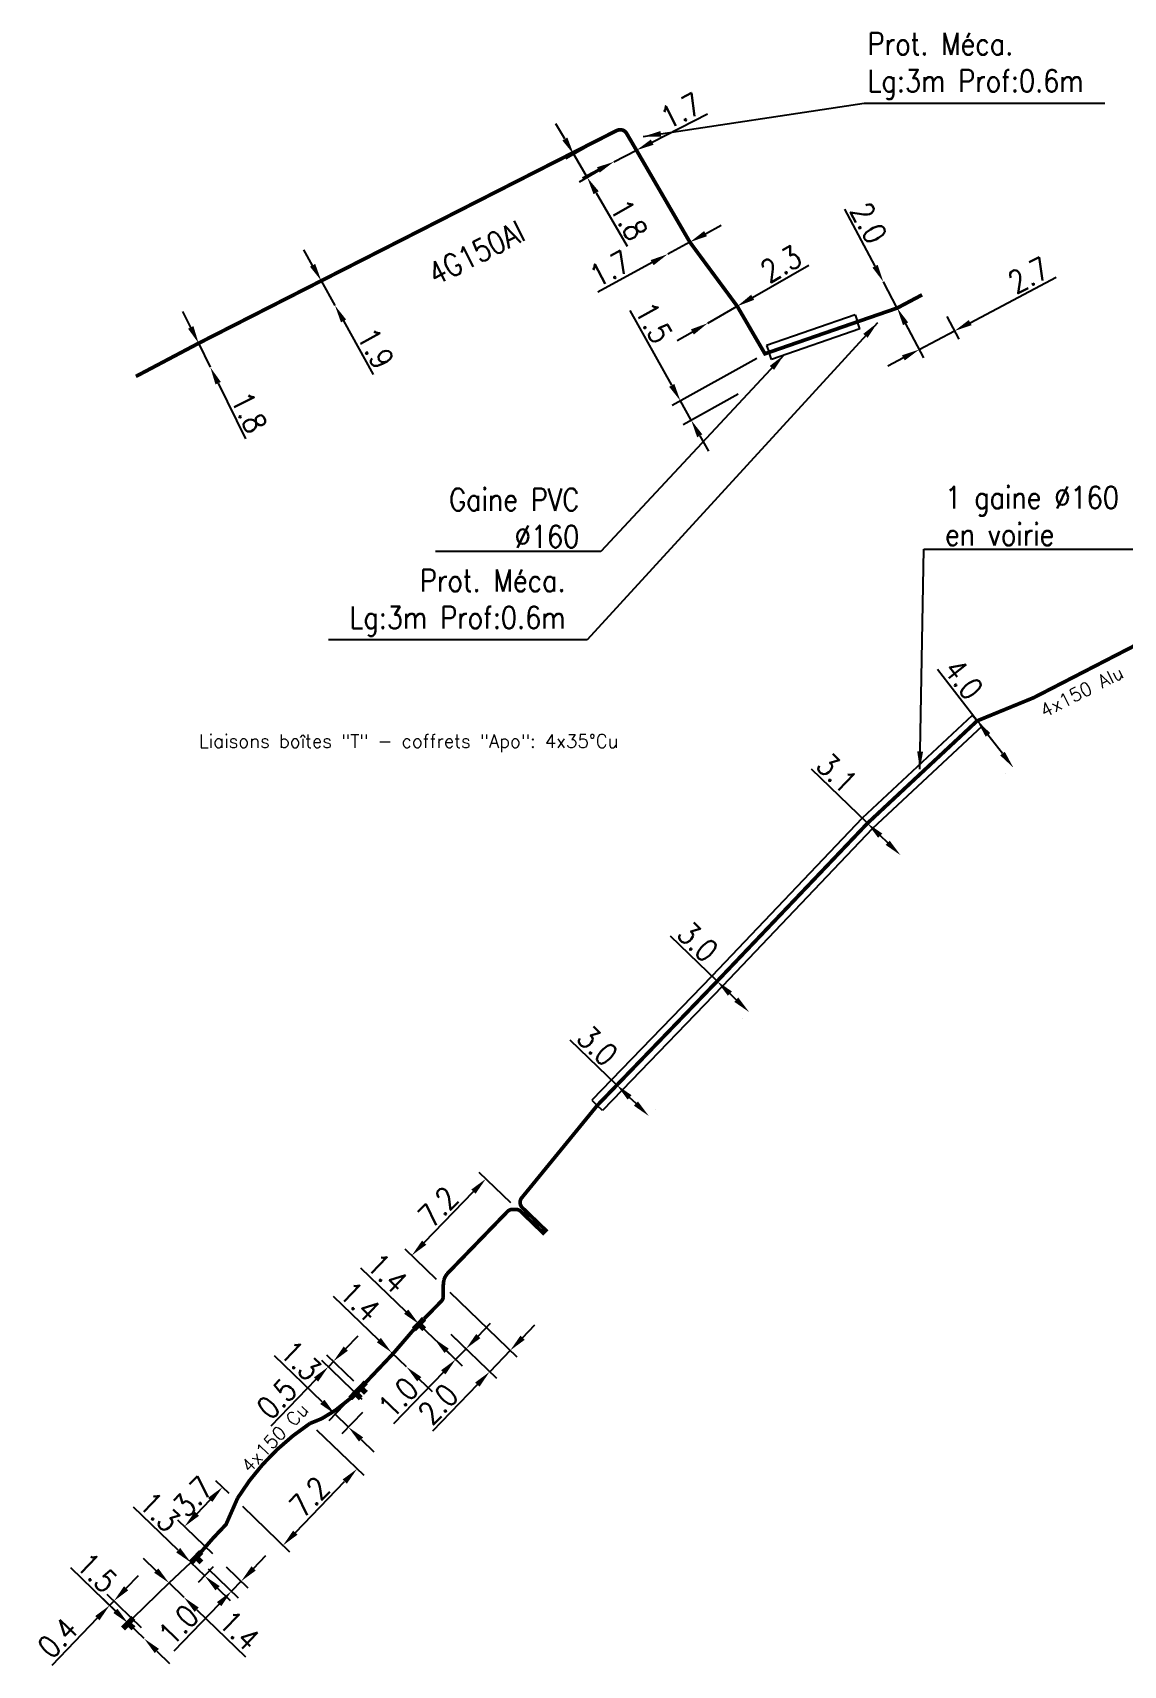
# Model space of a CAD drawing. Header units: millimetres. Extents: x 80993 to 81985, y 144000 to 145002.
# Drawn here: x 80993 to 81066.7, y 144495.1 to 144605.4 of the extents above; entities that cross this region are included whole.
import ezdxf
from ezdxf.enums import TextEntityAlignment as Align

# ---------------------------------------------------------------- set-up
doc = ezdxf.new("R2010")
doc.units = ezdxf.units.MM
doc.header["$PDMODE"] = 34
doc.linetypes.add('B_ST_AL', pattern=[2000, 1000, 1000])
doc.layers.get('0').update_dxf_attribs({"linetype": 'CONTINUOUS'})
doc.layers.get('Defpoints').update_dxf_attribs({"linetype": 'CONTINUOUS'})
for name, color, linetype in [('B_100', 3, 'CONTINUOUS'), ('B_300', 7, 'CONTINUOUS'), ('B_400', 7, 'CONTINUOUS'), ('B_420', 7, 'CONTINUOUS')]:
    doc.layers.add(name, color=color, linetype=linetype)
doc.styles.add('M_ROMANS', font='ROMANS.shx', dxfattribs={"width": 0.75})
doc.styles.get("Standard").update_dxf_attribs({"font": 'romans.shx', "width": 0.85})
doc.dimstyles.get("Standard").update_dxf_attribs({"dimtxt": 1.5, "dimasz": 1.2, "dimexe": 0.625, "dimexo": 0.625, "dimgap": 0.25, "dimtad": 1, "dimdec": 1, "dimzin": 0, "dimdsep": 46, "dimtxsty": 'Standard', "dimcen": -0.5, "dimadec": 0, "dimazin": 0, "dimtfac": 1, "dimtdec": 1, "dimtmove": 0, "dimatfit": 3, "dimfxl": 0, "dimtolj": 1, "dimtzin": 0, "dimarcsym": 0})

# ---------------------------------------------------------------- blocks, each defined once
blk = doc.blocks.new('*D128')
at = {"layer": 'B_100', "color": 0, "linetype": 'Continuous', "lineweight": -2, "transparency": 16777216}
for p, q in [((81001.38, 144501.45), (81000.51, 144502.28)), ((81002.24, 144500.62), (81003.25, 144499.65)), ((81004.11, 144498.81), (81007.4, 144495.63))]:
    blk.add_line(p, q, dxfattribs=at)
at = {"layer": 'B_100', "color": 0, "linetype": 'Continuous', "transparency": 16777216}
for points in [[(81001.52, 144501.6), (81001.24, 144501.31), (81002.24, 144500.62)], [(81004.25, 144498.96), (81003.97, 144498.67), (81003.25, 144499.65)]]:
    blk.add_solid(points, dxfattribs=at)
at = {"layer": 'Defpoints', "color": 0, "linetype": 'Continuous', "transparency": 16777216}
for p in [(81002.24, 144500.62), (81002.24, 144500.62), (81003.25, 144499.65)]:
    blk.add_point(p, dxfattribs=at)
at = {"layer": 'B_100', "color": 0, "linetype": 'Continuous', "transparency": 16777216, "insert": (81007, 144497.41), "char_height": 1.5, "attachment_point": 5, "rotation": 315.9985}
blk.add_mtext('\\A1;1.4', dxfattribs=at)
blk = doc.blocks.new('*D129')
at = {"layer": 'B_300', "color": 0, "linetype": 'Continuous', "lineweight": -2, "transparency": 16777216}
for p, q in [((80999.34, 144500.26), (81000.17, 144501.12)), ((80998.89, 144498.46), (80997.78, 144499.54)), ((81000.38, 144497.58), (80998.06, 144499.83)), ((80998.51, 144499.39), (80998.23, 144499.11)), ((80997.39, 144498.24), (80994.32, 144495.05))]:
    blk.add_line(p, q, dxfattribs=at)
at = {"layer": 'B_300', "color": 0, "linetype": 'Continuous', "transparency": 16777216}
for points in [[(80999.2, 144500.4), (80999.48, 144500.12), (80998.51, 144499.39)], [(80997.25, 144498.38), (80997.54, 144498.1), (80998.23, 144499.11)]]:
    blk.add_solid(points, dxfattribs=at)
at = {"layer": 'Defpoints', "color": 0, "linetype": 'Continuous', "transparency": 16777216}
for p in [(80998.23, 144499.11), (80999.34, 144498.03), (81000.83, 144497.15)]:
    blk.add_point(p, dxfattribs=at)
at = {"layer": 'B_300', "color": 0, "linetype": 'Continuous', "transparency": 16777216, "insert": (80994.72, 144496.91), "char_height": 1.5, "attachment_point": 5, "rotation": 45.998}
blk.add_mtext('\\A1;0.4', dxfattribs=at)
blk = doc.blocks.new('*D130')
at = {"layer": 'B_300', "color": 0, "linetype": 'Continuous', "lineweight": -2, "transparency": 16777216}
for p, q in [((81007.95, 144501.6), (81008.78, 144502.47)), ((81004.88, 144501.58), (81006.91, 144499.62)), ((81006.11, 144501.71), (81007.57, 144500.3)), ((81007.12, 144500.74), (81006.46, 144500.06)), ((81005.62, 144499.19), (81002.56, 144496.02))]:
    blk.add_line(p, q, dxfattribs=at)
at = {"layer": 'B_300', "color": 0, "linetype": 'Continuous', "transparency": 16777216}
for points in [[(81007.81, 144501.74), (81008.1, 144501.46), (81007.12, 144500.74)], [(81005.48, 144499.33), (81005.77, 144499.05), (81006.46, 144500.06)]]:
    blk.add_solid(points, dxfattribs=at)
at = {"layer": 'Defpoints', "color": 0, "linetype": 'Continuous', "transparency": 16777216}
for p in [(81004.43, 144502.02), (81005.66, 144502.14), (81006.46, 144500.06)]:
    blk.add_point(p, dxfattribs=at)
at = {"layer": 'B_300', "color": 0, "linetype": 'Continuous', "transparency": 16777216, "insert": (81002.88, 144497.79), "char_height": 1.5, "attachment_point": 5, "rotation": 45.9985}
blk.add_mtext('\\A1;1.0', dxfattribs=at)
blk = doc.blocks.new('*D131')
at = {"layer": 'B_300', "color": 0, "linetype": 'Continuous', "lineweight": -2, "transparency": 16777216}
for p, q in [((80998.61, 144498.73), (80995.6, 144501.64)), ((81000.56, 144496.86), (80999.48, 144497.9)), ((81001.42, 144496.02), (81002.28, 144495.19))]:
    blk.add_line(p, q, dxfattribs=at)
at = {"layer": 'B_300', "color": 0, "linetype": 'Continuous', "transparency": 16777216}
for points in [[(80998.75, 144498.88), (80998.48, 144498.59), (80999.48, 144497.9)], [(81001.56, 144496.17), (81001.28, 144495.88), (81000.56, 144496.86)]]:
    blk.add_solid(points, dxfattribs=at)
at = {"layer": 'Defpoints', "color": 0, "linetype": 'Continuous', "transparency": 16777216}
for p in [(80999.48, 144497.9), (80999.48, 144497.9), (81000.56, 144496.86)]:
    blk.add_point(p, dxfattribs=at)
at = {"layer": 'B_300', "color": 0, "linetype": 'Continuous', "transparency": 16777216, "insert": (80997.37, 144501.32), "char_height": 1.5, "attachment_point": 5, "rotation": 315.998}
blk.add_mtext('\\A1;1.5', dxfattribs=at)
blk = doc.blocks.new('B_300_02')
at = {"color": 0, "linetype": 'Continuous'}
for points in [[(-2, 0.75), (-2, -0.75), (2, 0.75), (2, -0.75)], [(-0.75, 2), (0.75, 2), (-0.75, 0.75), (0.75, 0.75)]]:
    blk.add_solid(points, dxfattribs=at)
at = {"color": 0, "linetype": 'Continuous', "style": 'M_ROMANS', "width": 0.75, "flags": 3}
for tag, p in [('DEF_LEG', (0, -5)), ('DEF_COUP', (0, -7.5)), ('DEF_TYPE', (0, -10))]:
    blk.add_attdef(tag, text='', height=1.2, dxfattribs=at).set_placement(p, align=Align.MIDDLE)
blk = doc.blocks.new('*D132')
at = {"layer": 'B_100', "color": 0, "linetype": 'Continuous', "lineweight": -2, "transparency": 16777216}
for p, q in [((81025.33, 144526.3), (81023.2, 144528.36)), ((81019.48, 144523.61), (81022.82, 144527.06)), ((81020.32, 144521.13), (81018.2, 144523.18))]:
    blk.add_line(p, q, dxfattribs=at)
at = {"layer": 'B_100', "color": 0, "linetype": 'Continuous', "transparency": 16777216}
for points in [[(81022.67, 144527.2), (81022.96, 144526.92), (81023.65, 144527.92)], [(81019.34, 144523.75), (81019.63, 144523.47), (81018.65, 144522.75)]]:
    blk.add_solid(points, dxfattribs=at)
at = {"layer": 'Defpoints', "color": 0, "linetype": 'Continuous', "transparency": 16777216}
for p in [(81023.65, 144527.92), (81025.78, 144525.87), (81020.77, 144520.7)]:
    blk.add_point(p, dxfattribs=at)
at = {"layer": 'B_100', "color": 0, "linetype": 'Continuous', "transparency": 16777216, "insert": (81020.43, 144526.03), "char_height": 1.5, "attachment_point": 5, "rotation": 45.9992}
blk.add_mtext('\\A1;7.2', dxfattribs=at)
blk = doc.blocks.new('*D133')
at = {"layer": 'B_300', "color": 0, "linetype": 'Continuous', "lineweight": -2, "transparency": 16777216}
for p, q in [((81014.19, 144516.45), (81015.02, 144517.31)), ((81015.29, 144513.02), (81012.56, 144515.66)), ((81014.74, 144514.25), (81012.9, 144516.02)), ((81013.35, 144515.59), (81013.01, 144515.23)), ((81012.17, 144514.36), (81009.13, 144511.22))]:
    blk.add_line(p, q, dxfattribs=at)
at = {"layer": 'B_300', "color": 0, "linetype": 'Continuous', "transparency": 16777216}
for points in [[(81014.04, 144516.59), (81014.33, 144516.31), (81013.35, 144515.59)], [(81012.03, 144514.5), (81012.32, 144514.23), (81013.01, 144515.23)]]:
    blk.add_solid(points, dxfattribs=at)
at = {"layer": 'Defpoints', "color": 0, "linetype": 'Continuous', "transparency": 16777216}
for p in [(81013.35, 144515.59), (81015.19, 144513.81), (81015.74, 144512.58)]:
    blk.add_point(p, dxfattribs=at)
at = {"layer": 'B_300', "color": 0, "linetype": 'Continuous', "transparency": 16777216, "insert": (81009.52, 144513.06), "char_height": 1.5, "attachment_point": 5, "rotation": 45.9992}
blk.add_mtext('\\A1;0.5', dxfattribs=at)
blk = doc.blocks.new('*D134')
at = {"layer": 'B_100', "color": 0, "linetype": 'Continuous', "lineweight": -2, "transparency": 16777216}
for p, q in [((81016.42, 144517.03), (81013.36, 144519.98)), ((81018.29, 144515.22), (81017.28, 144516.19)), ((81019.15, 144514.39), (81020.02, 144513.55))]:
    blk.add_line(p, q, dxfattribs=at)
at = {"layer": 'B_100', "color": 0, "linetype": 'Continuous', "transparency": 16777216}
for points in [[(81016.56, 144517.17), (81016.28, 144516.88), (81017.28, 144516.19)], [(81019.29, 144514.53), (81019.01, 144514.24), (81018.29, 144515.22)]]:
    blk.add_solid(points, dxfattribs=at)
at = {"layer": 'Defpoints', "color": 0, "linetype": 'Continuous', "transparency": 16777216}
for p in [(81017.28, 144516.19), (81017.28, 144516.19), (81018.29, 144515.22)]:
    blk.add_point(p, dxfattribs=at)
at = {"layer": 'B_100', "color": 0, "linetype": 'Continuous', "transparency": 16777216, "insert": (81015.15, 144519.64), "char_height": 1.5, "attachment_point": 5, "rotation": 315.9992}
blk.add_mtext('\\A1;1.4', dxfattribs=at)
blk = doc.blocks.new('*D135')
at = {"layer": 'B_300', "color": 0, "linetype": 'Continuous', "lineweight": -2, "transparency": 16777216}
for p, q in [((81023.14, 144517.3), (81023.97, 144518.16)), ((81019.94, 144517.33), (81022.06, 144515.28)), ((81021.28, 144517.42), (81022.76, 144516)), ((81022.31, 144516.44), (81021.61, 144515.72)), ((81020.78, 144514.85), (81017.41, 144511.37))]:
    blk.add_line(p, q, dxfattribs=at)
at = {"layer": 'B_300', "color": 0, "linetype": 'Continuous', "transparency": 16777216}
for points in [[(81023, 144517.44), (81023.28, 144517.16), (81022.31, 144516.44)], [(81020.63, 144514.99), (81020.92, 144514.71), (81021.61, 144515.72)]]:
    blk.add_solid(points, dxfattribs=at)
at = {"layer": 'Defpoints', "color": 0, "linetype": 'Continuous', "transparency": 16777216}
for p in [(81019.49, 144517.76), (81020.83, 144517.86), (81021.61, 144515.72)]:
    blk.add_point(p, dxfattribs=at)
at = {"layer": 'B_300', "color": 0, "linetype": 'Continuous', "transparency": 16777216, "insert": (81017.73, 144513.14), "char_height": 1.5, "attachment_point": 5, "rotation": 45.9992}
blk.add_mtext('\\A1;1.0', dxfattribs=at)
blk = doc.blocks.new('*D136')
at = {"layer": 'B_300', "color": 0, "linetype": 'Continuous', "lineweight": -2, "transparency": 16777216}
for p, q in [((81018.27, 144518.94), (81015.21, 144521.89)), ((81020.14, 144517.14), (81019.13, 144518.11)), ((81021, 144516.3), (81021.87, 144515.47))]:
    blk.add_line(p, q, dxfattribs=at)
at = {"layer": 'B_300', "color": 0, "linetype": 'Continuous', "transparency": 16777216}
for points in [[(81018.41, 144519.09), (81018.13, 144518.8), (81019.13, 144518.11)], [(81021.14, 144516.45), (81020.86, 144516.16), (81020.14, 144517.14)]]:
    blk.add_solid(points, dxfattribs=at)
at = {"layer": 'Defpoints', "color": 0, "linetype": 'Continuous', "transparency": 16777216}
for p in [(81019.13, 144518.11), (81019.13, 144518.11), (81020.14, 144517.14)]:
    blk.add_point(p, dxfattribs=at)
at = {"layer": 'B_300', "color": 0, "linetype": 'Continuous', "transparency": 16777216, "insert": (81017, 144521.55), "char_height": 1.5, "attachment_point": 5, "rotation": 315.9992}
blk.add_mtext('\\A1;1.4', dxfattribs=at)
blk = doc.blocks.new('*D137')
at = {"layer": 'B_300', "color": 0, "linetype": 'Continuous', "lineweight": -2, "transparency": 16777216}
for p, q in [((81012.6, 144512.85), (81009.37, 144515.97)), ((81014.06, 144512.64), (81013.03, 144511.57)), ((81014.36, 144511.15), (81013.46, 144512.02)), ((81015.31, 144512.13), (81013.93, 144510.7)), ((81015.22, 144510.32), (81016.09, 144509.48))]:
    blk.add_line(p, q, dxfattribs=at)
at = {"layer": 'B_300', "color": 0, "linetype": 'Continuous', "transparency": 16777216}
for points in [[(81012.74, 144513), (81012.46, 144512.71), (81013.46, 144512.02)], [(81015.36, 144510.46), (81015.08, 144510.17), (81014.36, 144511.15)]]:
    blk.add_solid(points, dxfattribs=at)
at = {"layer": 'Defpoints', "color": 0, "linetype": 'Continuous', "transparency": 16777216}
for p in [(81014.5, 144513.09), (81015.74, 144512.58), (81013.46, 144512.02)]:
    blk.add_point(p, dxfattribs=at)
at = {"layer": 'B_300', "color": 0, "linetype": 'Continuous', "transparency": 16777216, "insert": (81011.14, 144515.65), "char_height": 1.5, "attachment_point": 5, "rotation": 315.9992}
blk.add_mtext('\\A1;1.3', dxfattribs=at)
blk = doc.blocks.new('*D138')
at = {"layer": 'B_100', "color": 0, "linetype": 'Continuous', "lineweight": -2, "transparency": 16777216}
for p, q in [((81012.21, 144510.97), (81015.4, 144507.9)), ((81010.78, 144504.02), (81014.11, 144507.47)), ((81007.2, 144505.8), (81010.39, 144502.72))]:
    blk.add_line(p, q, dxfattribs=at)
at = {"layer": 'B_100', "color": 0, "linetype": 'Continuous', "transparency": 16777216}
for points in [[(81013.97, 144507.61), (81014.26, 144507.33), (81014.95, 144508.33)], [(81010.63, 144504.16), (81010.92, 144503.88), (81009.94, 144503.15)]]:
    blk.add_solid(points, dxfattribs=at)
at = {"layer": 'Defpoints', "color": 0, "linetype": 'Continuous', "transparency": 16777216}
for p in [(81011.77, 144511.4), (81014.95, 144508.33), (81006.75, 144506.23)]:
    blk.add_point(p, dxfattribs=at)
at = {"layer": 'B_100', "color": 0, "linetype": 'Continuous', "transparency": 16777216, "insert": (81011.73, 144506.44), "char_height": 1.5, "attachment_point": 5, "rotation": 45.999}
blk.add_mtext('\\A1;7.2', dxfattribs=at)
blk = doc.blocks.new('*D139')
at = {"layer": 'B_100', "color": 0, "linetype": 'Continuous', "lineweight": -2, "transparency": 16777216}
for p, q in [((81006.31, 144506.67), (81005.41, 144507.53)), ((81004.13, 144505.3), (81005.03, 144506.23)), ((81005.21, 144502.58), (81002.84, 144504.87))]:
    blk.add_line(p, q, dxfattribs=at)
at = {"layer": 'B_100', "color": 0, "linetype": 'Continuous', "transparency": 16777216}
for points in [[(81004.88, 144506.37), (81005.17, 144506.09), (81005.86, 144507.1)], [(81003.98, 144505.44), (81004.27, 144505.16), (81003.29, 144504.43)]]:
    blk.add_solid(points, dxfattribs=at)
at = {"layer": 'Defpoints', "color": 0, "linetype": 'Continuous', "transparency": 16777216}
for p in [(81005.86, 144507.1), (81006.75, 144506.23), (81005.66, 144502.14)]:
    blk.add_point(p, dxfattribs=at)
at = {"layer": 'B_100', "color": 0, "linetype": 'Continuous', "transparency": 16777216, "insert": (81003.86, 144506.46), "char_height": 1.5, "attachment_point": 5, "rotation": 45.999}
blk.add_mtext('\\A1;3.7', dxfattribs=at)
blk = doc.blocks.new('*D140')
at = {"layer": 'B_100', "color": 0, "linetype": 'Continuous', "lineweight": -2, "transparency": 16777216}
for p, q in [((81021.22, 144520.26), (81025.75, 144515.89)), ((81026.13, 144517.19), (81026.97, 144518.05)), ((81021.28, 144517.42), (81024.36, 144514.45)), ((81025.3, 144516.33), (81023.91, 144514.89)), ((81023.08, 144514.02), (81020.04, 144510.88))]:
    blk.add_line(p, q, dxfattribs=at)
at = {"layer": 'B_100', "color": 0, "linetype": 'Continuous', "transparency": 16777216}
for points in [[(81025.99, 144517.33), (81026.28, 144517.05), (81025.3, 144516.33)], [(81022.93, 144514.16), (81023.22, 144513.88), (81023.91, 144514.89)]]:
    blk.add_solid(points, dxfattribs=at)
at = {"layer": 'Defpoints', "color": 0, "linetype": 'Continuous', "transparency": 16777216}
for p in [(81020.77, 144520.7), (81020.83, 144517.86), (81025.3, 144516.33)]:
    blk.add_point(p, dxfattribs=at)
at = {"layer": 'B_100', "color": 0, "linetype": 'Continuous', "transparency": 16777216, "insert": (81020.42, 144512.71), "char_height": 1.5, "attachment_point": 5, "rotation": 45.9992}
blk.add_mtext('\\A1;2.0', dxfattribs=at)
blk = doc.blocks.new('*D325')
at = {"layer": 'B_300', "color": 0, "linetype": 'Continuous', "lineweight": -2, "transparency": 16777216}
for p, q in [((81002.86, 144502.84), (80999.84, 144505.75)), ((81004.15, 144502.45), (81004.15, 144502.45)), ((81004.65, 144501.1), (81003.72, 144502)), ((81005.23, 144501.7), (81004.22, 144500.65)), ((81005.52, 144500.27), (81006.38, 144499.43))]:
    blk.add_line(p, q, dxfattribs=at)
at = {"layer": 'B_300', "color": 0, "linetype": 'Continuous', "transparency": 16777216}
for points in [[(81003, 144502.98), (81002.72, 144502.69), (81003.72, 144502)], [(81005.66, 144500.41), (81005.38, 144500.12), (81004.65, 144501.1)]]:
    blk.add_solid(points, dxfattribs=at)
at = {"layer": 'Defpoints', "color": 0, "linetype": 'Continuous', "transparency": 16777216}
for p in [(81003.72, 144502), (81003.72, 144502), (81005.66, 144502.14)]:
    blk.add_point(p, dxfattribs=at)
at = {"layer": 'B_300', "color": 0, "linetype": 'Continuous', "transparency": 16777216, "insert": (81001.61, 144505.43), "char_height": 1.5, "attachment_point": 5, "rotation": 315.9985}
blk.add_mtext('\\A1;1.3', dxfattribs=at)
blk = doc.blocks.new('*D518')
at = {"layer": 'B_100', "color": 0, "linetype": 'Continuous', "lineweight": -2, "transparency": 16777216}
for p, q in [((81049.95, 144589.57), (81047.91, 144593.43)), ((81051.45, 144586.75), (81050.52, 144588.51)), ((81052.02, 144585.69), (81052.58, 144584.63))]:
    blk.add_line(p, q, dxfattribs=at)
at = {"layer": 'B_100', "color": 0, "linetype": 'Continuous', "transparency": 16777216}
for points in [[(81050.13, 144589.67), (81049.78, 144589.48), (81050.52, 144588.51)], [(81052.19, 144585.78), (81051.84, 144585.59), (81051.45, 144586.75)]]:
    blk.add_solid(points, dxfattribs=at)
at = {"layer": 'Defpoints', "color": 0, "linetype": 'Continuous', "transparency": 16777216}
for p in [(81050.52, 144588.51), (81050.52, 144588.51), (81051.45, 144586.75)]:
    blk.add_point(p, dxfattribs=at)
at = {"layer": 'B_100', "color": 0, "linetype": 'Continuous', "transparency": 16777216, "insert": (81049.53, 144592.5), "char_height": 1.5, "attachment_point": 5, "rotation": 297.9432}
blk.add_mtext('\\A1;2.0', dxfattribs=at)
blk = doc.blocks.new('*D519')
at = {"layer": 'B_100', "color": 0, "linetype": 'Continuous', "lineweight": -2, "transparency": 16777216}
for p, q in [((81056.38, 144585.76), (81062.2, 144588.83)), ((81051.75, 144586.19), (81053.22, 144583.39)), ((81054.81, 144586.18), (81055.61, 144584.65)), ((81052.93, 144583.94), (81055.32, 144585.2)), ((81051.87, 144583.38), (81050.81, 144582.83))]:
    blk.add_line(p, q, dxfattribs=at)
at = {"layer": 'B_100', "color": 0, "linetype": 'Continuous', "transparency": 16777216}
for points in [[(81056.29, 144585.94), (81056.48, 144585.59), (81055.32, 144585.2)], [(81051.77, 144583.56), (81051.96, 144583.21), (81052.93, 144583.94)]]:
    blk.add_solid(points, dxfattribs=at)
at = {"layer": 'Defpoints', "color": 0, "linetype": 'Continuous', "transparency": 16777216}
for p in [(81051.45, 144586.75), (81054.52, 144586.73), (81052.93, 144583.94)]:
    blk.add_point(p, dxfattribs=at)
at = {"layer": 'B_100', "color": 0, "linetype": 'Continuous', "transparency": 16777216, "insert": (81060.33, 144588.97), "char_height": 1.5, "attachment_point": 5, "rotation": 27.7689}
blk.add_mtext('\\A1;2.7', dxfattribs=at)
blk = doc.blocks.new('*D520')
at = {"layer": 'B_100', "color": 0, "linetype": 'Continuous', "lineweight": -2, "transparency": 16777216}
for p, q in [((81036.21, 144581.53), (81033.4, 144586.58)), ((81041.96, 144583.35), (81036.25, 144580.17)), ((81040.7, 144580.94), (81036.98, 144578.86)), ((81037.53, 144579.17), (81036.8, 144580.48)), ((81038.11, 144578.12), (81038.69, 144577.07))]:
    blk.add_line(p, q, dxfattribs=at)
at = {"layer": 'B_100', "color": 0, "linetype": 'Continuous', "transparency": 16777216}
for points in [[(81036.39, 144581.62), (81036.04, 144581.43), (81036.8, 144580.48)], [(81038.28, 144578.22), (81037.93, 144578.02), (81037.53, 144579.17)]]:
    blk.add_solid(points, dxfattribs=at)
at = {"layer": 'Defpoints', "color": 0, "linetype": 'Continuous', "transparency": 16777216}
for p in [(81042.51, 144583.66), (81041.25, 144581.24), (81037.53, 144579.17)]:
    blk.add_point(p, dxfattribs=at)
at = {"layer": 'B_100', "color": 0, "linetype": 'Continuous', "transparency": 16777216, "insert": (81035, 144585.76), "char_height": 1.5, "attachment_point": 5, "rotation": 299.1085}
blk.add_mtext('\\A1;1.5', dxfattribs=at)
blk = doc.blocks.new('*D521')
at = {"layer": 'B_100', "color": 0, "linetype": 'Continuous', "lineweight": -2, "transparency": 16777216}
for p, q in [((81041.68, 144587.47), (81045.48, 144589.65)), ((81038.65, 144585.73), (81040.64, 144586.87)), ((81037.61, 144585.13), (81036.57, 144584.54))]:
    blk.add_line(p, q, dxfattribs=at)
at = {"layer": 'B_100', "color": 0, "linetype": 'Continuous', "transparency": 16777216}
for points in [[(81041.58, 144587.65), (81041.78, 144587.3), (81040.64, 144586.87)], [(81037.51, 144585.31), (81037.71, 144584.96), (81038.65, 144585.73)]]:
    blk.add_solid(points, dxfattribs=at)
at = {"layer": 'Defpoints', "color": 0, "linetype": 'Continuous', "transparency": 16777216}
for p in [(81040.64, 144586.87), (81038.65, 144585.73), (81038.65, 144585.73)]:
    blk.add_point(p, dxfattribs=at)
at = {"layer": 'B_100', "color": 0, "linetype": 'Continuous', "transparency": 16777216, "insert": (81043.6, 144589.73), "char_height": 1.5, "attachment_point": 5, "rotation": 29.8341}
blk.add_mtext('\\A1;2.3', dxfattribs=at)
blk = doc.blocks.new('*D522')
at = {"layer": 'B_100', "color": 0, "linetype": 'Continuous', "lineweight": -2, "transparency": 16777216}
for p, q in [((81038.49, 144591.77), (81039.55, 144592.35)), ((81037.44, 144591.2), (81035.94, 144590.39)), ((81034.89, 144589.82), (81031.21, 144587.82))]:
    blk.add_line(p, q, dxfattribs=at)
at = {"layer": 'B_100', "color": 0, "linetype": 'Continuous', "transparency": 16777216}
for points in [[(81038.4, 144591.95), (81038.59, 144591.6), (81037.44, 144591.2)], [(81034.79, 144589.99), (81034.99, 144589.64), (81035.94, 144590.39)]]:
    blk.add_solid(points, dxfattribs=at)
at = {"layer": 'Defpoints', "color": 0, "linetype": 'Continuous', "transparency": 16777216}
for p in [(81037.44, 144591.2), (81035.94, 144590.39), (81035.94, 144590.39)]:
    blk.add_point(p, dxfattribs=at)
at = {"layer": 'B_100', "color": 0, "linetype": 'Continuous', "transparency": 16777216, "insert": (81032.04, 144589.41), "char_height": 1.5, "attachment_point": 5, "rotation": 28.4883}
blk.add_mtext('\\A1;1.7', dxfattribs=at)
blk = doc.blocks.new('*D523')
at = {"layer": 'B_100', "color": 0, "linetype": 'Continuous', "lineweight": -2, "transparency": 16777216}
for p, q in [((81034.89, 144597.95), (81038.62, 144599.87)), ((81032.31, 144596.63), (81033.83, 144597.41)), ((81031.25, 144596.08), (81030.18, 144595.53))]:
    blk.add_line(p, q, dxfattribs=at)
at = {"layer": 'B_100', "color": 0, "linetype": 'Continuous', "transparency": 16777216}
for points in [[(81034.8, 144598.13), (81034.99, 144597.78), (81033.83, 144597.41)], [(81031.16, 144596.26), (81031.34, 144595.9), (81032.31, 144596.63)]]:
    blk.add_solid(points, dxfattribs=at)
at = {"layer": 'Defpoints', "color": 0, "linetype": 'Continuous', "transparency": 16777216}
for p in [(81033.83, 144597.41), (81032.31, 144596.63), (81032.31, 144596.63)]:
    blk.add_point(p, dxfattribs=at)
at = {"layer": 'B_100', "color": 0, "linetype": 'Continuous', "transparency": 16777216, "insert": (81036.83, 144600.07), "char_height": 1.5, "attachment_point": 5, "rotation": 27.1732}
blk.add_mtext('\\A1;1.7', dxfattribs=at)
blk = doc.blocks.new('*D524')
at = {"layer": 'B_100', "color": 0, "linetype": 'Continuous', "lineweight": -2, "transparency": 16777216}
for p, q in [((81028.99, 144598.17), (81028.39, 144599.2)), ((81030.87, 144597.87), (81029.05, 144596.82)), ((81029.59, 144597.13), (81030.5, 144595.57)), ((81031.77, 144596.32), (81029.96, 144595.26)), ((81031.1, 144594.54), (81033.21, 144590.92))]:
    blk.add_line(p, q, dxfattribs=at)
at = {"layer": 'B_100', "color": 0, "linetype": 'Continuous', "transparency": 16777216}
for points in [[(81029.16, 144598.27), (81028.82, 144598.07), (81029.59, 144597.13)], [(81031.28, 144594.64), (81030.93, 144594.44), (81030.5, 144595.57)]]:
    blk.add_solid(points, dxfattribs=at)
at = {"layer": 'Defpoints', "color": 0, "linetype": 'Continuous', "transparency": 16777216}
for p in [(81031.41, 144598.19), (81032.31, 144596.63), (81030.5, 144595.57)]:
    blk.add_point(p, dxfattribs=at)
at = {"layer": 'B_100', "color": 0, "linetype": 'Continuous', "transparency": 16777216, "insert": (81033.32, 144592.71), "char_height": 1.5, "attachment_point": 5, "rotation": 300.1961}
blk.add_mtext('\\A1;1.8', dxfattribs=at)
blk = doc.blocks.new('*D525')
at = {"layer": 'B_100', "color": 0, "linetype": 'Continuous', "lineweight": -2, "transparency": 16777216}
for p, q in [((81011.94, 144589.63), (81011.36, 144590.68)), ((81012.53, 144588.59), (81013.45, 144586.93)), ((81014.03, 144585.88), (81016.04, 144582.27))]:
    blk.add_line(p, q, dxfattribs=at)
at = {"layer": 'B_100', "color": 0, "linetype": 'Continuous', "transparency": 16777216}
for points in [[(81012.12, 144589.73), (81011.77, 144589.54), (81012.53, 144588.59)], [(81014.21, 144585.97), (81013.86, 144585.78), (81013.45, 144586.93)]]:
    blk.add_solid(points, dxfattribs=at)
at = {"layer": 'Defpoints', "color": 0, "linetype": 'Continuous', "transparency": 16777216}
for p in [(81012.53, 144588.59), (81013.45, 144586.93), (81013.45, 144586.93)]:
    blk.add_point(p, dxfattribs=at)
at = {"layer": 'B_100', "color": 0, "linetype": 'Continuous', "transparency": 16777216, "insert": (81016.2, 144584.03), "char_height": 1.5, "attachment_point": 5, "rotation": 299.068}
blk.add_mtext('\\A1;1.9', dxfattribs=at)
blk = doc.blocks.new('*D526')
at = {"layer": 'B_100', "color": 0, "linetype": 'Continuous', "lineweight": -2, "transparency": 16777216}
for p, q in [((81003.71, 144585.44), (81003.18, 144586.52)), ((81004.24, 144584.37), (81005.03, 144582.75)), ((81005.56, 144581.67), (81007.41, 144577.91))]:
    blk.add_line(p, q, dxfattribs=at)
at = {"layer": 'B_100', "color": 0, "linetype": 'Continuous', "transparency": 16777216}
for points in [[(81003.89, 144585.53), (81003.53, 144585.35), (81004.24, 144584.37)], [(81005.74, 144581.76), (81005.38, 144581.59), (81005.03, 144582.75)]]:
    blk.add_solid(points, dxfattribs=at)
at = {"layer": 'Defpoints', "color": 0, "linetype": 'Continuous', "transparency": 16777216}
for p in [(81004.24, 144584.37), (81005.03, 144582.75), (81005.03, 144582.75)]:
    blk.add_point(p, dxfattribs=at)
at = {"layer": 'B_100', "color": 0, "linetype": 'Continuous', "transparency": 16777216, "insert": (81007.65, 144579.7), "char_height": 1.5, "attachment_point": 5, "rotation": 296.1795}
blk.add_mtext('\\A1;1.8', dxfattribs=at)
blk = doc.blocks.new('*D645')
at = {"layer": 'B_400', "color": 0, "lineweight": -2, "transparency": 16777216}
for p, q in [((81049.44, 144551.94), (81045.66, 144555.59)), ((81049.01, 144551.49), (81049.01, 144551.49)), ((81050.81, 144550.62), (81050.3, 144551.11))]:
    blk.add_line(p, q, dxfattribs=at)
at = {"layer": 'B_400', "color": 0, "transparency": 16777216}
for points in [[(81050.44, 144551.25), (81050.16, 144550.96), (81049.44, 144551.94)], [(81050.95, 144550.76), (81050.67, 144550.48), (81051.67, 144549.79)]]:
    blk.add_solid(points, dxfattribs=at)
at = {"layer": 'Defpoints', "color": 0, "transparency": 16777216}
for p in [(81049.44, 144551.94), (81049.44, 144551.94), (81051.67, 144549.79)]:
    blk.add_point(p, dxfattribs=at)
at = {"layer": 'B_400', "color": 0, "transparency": 16777216, "insert": (81047.37, 144555.33), "char_height": 1.5, "attachment_point": 5, "rotation": 315.9982}
blk.add_mtext('\\A1;3.1', dxfattribs=at)
blk = doc.blocks.new('*D646')
at = {"layer": 'B_400', "color": 0, "lineweight": -2, "transparency": 16777216}
for p, q in [((81056.85, 144558.86), (81054.17, 144562.32)), ((81058.56, 144556.65), (81057.58, 144557.91)), ((81058.8, 144555.32), (81058.8, 144555.32))]:
    blk.add_line(p, q, dxfattribs=at)
at = {"layer": 'B_400', "color": 0, "transparency": 16777216}
for points in [[(81057.74, 144558.04), (81057.43, 144557.79), (81056.85, 144558.86)], [(81058.72, 144556.77), (81058.41, 144556.53), (81059.3, 144555.7)]]:
    blk.add_solid(points, dxfattribs=at)
at = {"layer": 'Defpoints', "color": 0, "transparency": 16777216}
for p in [(81056.85, 144558.86), (81056.85, 144558.86), (81059.3, 144555.7)]:
    blk.add_point(p, dxfattribs=at)
at = {"layer": 'B_400', "color": 0, "transparency": 16777216, "insert": (81055.93, 144561.68), "char_height": 1.5, "attachment_point": 5, "rotation": 307.7858}
blk.add_mtext('\\A1;4.0', dxfattribs=at)
blk = doc.blocks.new('*D647')
at = {"layer": 'B_400', "color": 0, "lineweight": -2, "transparency": 16777216}
for p, q in [((81032.5, 144534.26), (81029.36, 144537.29)), ((81033.8, 144533), (81033.36, 144533.42)), ((81035.09, 144532.62), (81035.09, 144532.62))]:
    blk.add_line(p, q, dxfattribs=at)
at = {"layer": 'B_400', "color": 0, "transparency": 16777216}
for points in [[(81033.5, 144533.57), (81033.23, 144533.28), (81032.5, 144534.26)], [(81033.93, 144533.15), (81033.66, 144532.86), (81034.66, 144532.17)]]:
    blk.add_solid(points, dxfattribs=at)
at = {"layer": 'Defpoints', "color": 0, "transparency": 16777216}
for p in [(81032.5, 144534.26), (81032.5, 144534.26), (81034.66, 144532.17)]:
    blk.add_point(p, dxfattribs=at)
at = {"layer": 'B_400', "color": 0, "transparency": 16777216, "insert": (81031.19, 144536.91), "char_height": 1.5, "attachment_point": 5, "rotation": 315.999}
blk.add_mtext('\\A1;3.0', dxfattribs=at)
blk = doc.blocks.new('*D648')
at = {"layer": 'B_400', "color": 0, "lineweight": -2, "transparency": 16777216}
for p, q in [((81039.28, 144541.27), (81036.13, 144544.31)), ((81040.57, 144540.02), (81040.14, 144540.44)), ((81041, 144538.74), (81041, 144538.74))]:
    blk.add_line(p, q, dxfattribs=at)
at = {"layer": 'B_400', "color": 0, "transparency": 16777216}
for points in [[(81040.28, 144540.58), (81040, 144540.3), (81039.28, 144541.27)], [(81040.71, 144540.17), (81040.44, 144539.88), (81041.44, 144539.19)]]:
    blk.add_solid(points, dxfattribs=at)
at = {"layer": 'Defpoints', "color": 0, "transparency": 16777216}
for p in [(81039.28, 144541.27), (81039.28, 144541.27), (81041.44, 144539.19)]:
    blk.add_point(p, dxfattribs=at)
at = {"layer": 'B_400', "color": 0, "transparency": 16777216, "insert": (81037.97, 144543.93), "char_height": 1.5, "attachment_point": 5, "rotation": 315.9989}
blk.add_mtext('\\A1;3.0', dxfattribs=at)

msp = doc.modelspace()

# ---------------------------------------------------------------- linework, layer by layer
at = {"layer": 'B_100', "linetype": 'B_ST_AL', "flags": 128}
msp.add_lwpolyline([(81000, 144582.13, 0.25, 0.25, 0), (81004.24, 144584.37, 0.25, 0.25, 0), (81012.53, 144588.59, 0.25, 0.25, 0), (81031.41, 144598.19, 0.25, 0.25, 0), (81032.5, 144598.74, 0.25, 0.25, -0.397641), (81033.16, 144598.55, 0.25, 0.25, 0), (81033.83, 144597.41, 0.25, 0.25, 0), (81037.44, 144591.2, 0.25, 0.25, 0), (81040.64, 144586.87, 0.25, 0.25, 0), (81042.51, 144583.66, 0.25, 0.25, 0), (81051.45, 144586.75, 0.25, 0.25, 0), (81053.13, 144587.64, 0, 0, 0)], format="xyseb", dxfattribs=at)
at = {"layer": 'B_100', "const_width": 0.25}
for points in [[(81027.8, 144524.35), (81026.12, 144525.97, -0.418983), (81026.11, 144526.68), (81031.18, 144532.88), (81039.28, 144541.27), (81049.44, 144551.94), (81056.85, 144558.86), (81060.68, 144560.43), (81069.47, 144564.96)], [(81019.48, 144518.47), (81020.64, 144519.65, 0.153555), (81020.77, 144519.92), (81020.77, 144520.7), (81020.81, 144521.08, -0.078887), (81021.03, 144521.5), (81025.11, 144525.71, -0.197678), (81025.45, 144525.86), (81025.65, 144525.86, -0.199703), (81026.01, 144525.72), (81027.62, 144524.17)], [(81004.41, 144502.72), (81005.21, 144503.64), (81006.09, 144504.57), (81006.88, 144506.36, -0.108357), (81011.77, 144511.4), (81012.56, 144511.72), (81013.49, 144512.29), (81014.5, 144513.09)]]:
    msp.add_lwpolyline(points, format="xyb", dxfattribs=at)
msp.add_lwpolyline([(81015.54, 144514.17), (81017.38, 144516.11), (81018.79, 144517.75)], dxfattribs=at)
at = {"layer": 'B_100'}
msp.add_lwpolyline([(80999.82, 144498.26), (81002.24, 144500.62), (81003.72, 144502)], dxfattribs=at)
at = {"layer": 'B_400', "color": 7}
for p, q in [((81048.6, 144586.29), (81042.62, 144584.23)), ((81048.6, 144586.29), (81048.76, 144585.82)), ((81048.92, 144585.34), (81042.95, 144583.28)), ((81048.92, 144585.34), (81048.76, 144585.82)), ((81042.62, 144584.23), (81042.79, 144583.75)), ((81042.95, 144583.28), (81042.79, 144583.75)), ((81056.51, 144559.23), (81049.09, 144552.29)), ((81056.51, 144559.23), (81056.85, 144558.86)), ((81057.19, 144558.5), (81056.85, 144558.86)), ((81057.19, 144558.5), (81049.79, 144551.58)), ((81049.09, 144552.29), (81038.92, 144541.62)), ((81049.79, 144551.58), (81039.64, 144540.93)), ((81038.92, 144541.62), (81032.14, 144534.6)), ((81039.64, 144540.93), (81032.86, 144533.91)), ((81032.14, 144534.6), (81030.82, 144533.23)), ((81030.82, 144533.23), (81031.18, 144532.88)), ((81032.86, 144533.91), (81031.54, 144532.54)), ((81031.54, 144532.54), (81031.18, 144532.88))]:
    msp.add_line(p, q, dxfattribs=at)

# ---------------------------------------------------------------- block references
at = {"layer": 'B_300', "xscale": 0.25, "yscale": 0.25, "zscale": 0.25}
for p, rotation in [((81019.13, 144518.11), 225.999170152731), ((81014.84, 144513.45), 225.9991701528255), ((81015.19, 144513.81), 225.9991701528255), ((81004.07, 144502.36), 225.9985486272581), ((80999.48, 144497.9), 225.9979781569816)]:
    msp.add_blockref('B_300_02', p, dxfattribs=dict(at, rotation=rotation))

# ---------------------------------------------------------------- texts
at = {"layer": 'B_100', "linetype": 'Continuous', "width": 0.85}
msp.add_text('4G150Al', height=1.5, rotation=26.948, dxfattribs=at).set_placement((81023.01, 144590.49), align=Align.MIDDLE)
at = {"layer": 'B_100', "linetype": 'Continuous'}
for s, rotation, p in [('4x150 Alu', 26.9218, (81063.91, 144560.85)), ('4x150 Cu', 46.18, (81009.39, 144510.43))]:
    msp.add_text(s, height=0.9, rotation=rotation, dxfattribs=at).set_placement(p, align=Align.MIDDLE)
msp.add_text('Liaisons boîtes "T" - coffrets "Apo": 4x35%%dCu', height=0.9, dxfattribs=at).set_placement((81018.44, 144557.37), align=Align.MIDDLE)
at = {"layer": 'B_400', "linetype": 'Continuous', "char_height": 1.5}
for s, insert, attachment_point in [('Gaine PVC\\P%%C160', (81029.97, 144570.56), 9), ('1 gaine %%C160\\Pen voirie', (81054.69, 144570.7), 7)]:
    msp.add_mtext(s, dxfattribs=dict(at, insert=insert, attachment_point=attachment_point))
at = {"layer": 'B_420', "color": 7, "linetype": 'Continuous', "char_height": 1.5}
for insert, attachment_point in [((81049.46, 144600.85), 7), ((81029.04, 144564.59), 9)]:
    msp.add_mtext('Prot. Méca.\\PLg:3m Prof:0.6m', dxfattribs=dict(at, insert=insert, attachment_point=attachment_point))

# ---------------------------------------------------------------- dimensions: what is measured, and where the dimension line sits
at = {"layer": 'B_100', "linetype": 'Continuous'}
for base, p1, p2, angle, picture, middle in [((81032.31, 144596.63), (81033.83, 144597.41), (81032.31, 144596.63), 27.1732, '*D523', (81037.29, 144599.18)), ((81030.5, 144595.57), (81031.41, 144598.19), (81032.31, 144596.63), 120.1961, '*D524', (81032.46, 144592.21)), ((81050.52, 144588.51), (81051.45, 144586.75), (81050.52, 144588.51), 297.9432, '*D518', (81048.65, 144592.03)), ((81035.94, 144590.39), (81037.44, 144591.2), (81035.94, 144590.39), 28.4883, '*D522', (81032.52, 144588.53)), ((81013.45, 144586.93), (81012.53, 144588.59), (81013.45, 144586.93), 119.068, '*D525', (81015.33, 144583.55)), ((81038.65, 144585.73), (81040.64, 144586.87), (81038.65, 144585.73), 29.8341, '*D521', (81044.1, 144588.86)), ((81052.93, 144583.94), (81054.52, 144586.73), (81051.45, 144586.75), 27.7689, '*D519', (81060.8, 144588.09)), ((81037.53, 144579.17), (81042.51, 144583.66), (81041.25, 144581.24), 119.1085, '*D520', (81034.12, 144585.28)), ((81005.03, 144582.75), (81004.24, 144584.37), (81005.03, 144582.75), 116.1795, '*D526', (81006.75, 144579.26))]:
    dim = msp.add_linear_dim(base=base, p1=p1, p2=p2, angle=angle, dimstyle='Standard', override={"dimfxl": 1.25}, dxfattribs=at)
    dim.commit()
    dim.dimension.update_dxf_attribs({"geometry": picture, "text_midpoint": middle, "dimtype": 160})
for base, p1, p2, angle, picture, middle in [((81023.65, 144527.92), (81020.77, 144520.7), (81025.78, 144525.87), 45.9992, '*D132', (81020.43, 144526.03)), ((81017.28, 144516.19), (81018.29, 144515.22), (81017.28, 144516.19), 315.9992, '*D134', (81015.15, 144519.64)), ((81014.95, 144508.33), (81006.75, 144506.23), (81011.77, 144511.4), 45.999, '*D138', (81011.73, 144506.44)), ((81005.86, 144507.1), (81005.66, 144502.14), (81006.75, 144506.23), 45.999, '*D139', (81003.86, 144506.46))]:
    dim = msp.add_linear_dim(base=base, p1=p1, p2=p2, angle=angle, dimstyle='Standard', dxfattribs=at)
    dim.commit()
    dim.dimension.update_dxf_attribs({"geometry": picture, "text_midpoint": middle})
for base, p1, p2, angle, picture, middle in [((81025.3, 144516.33), (81020.83, 144517.86), (81020.77, 144520.7), 45.9992, '*D140', (81021.14, 144512.02)), ((81002.24, 144500.62), (81003.25, 144499.65), (81002.24, 144500.62), 315.9985, '*D128', (81006.31, 144496.69))]:
    dim = msp.add_linear_dim(base=base, p1=p1, p2=p2, angle=angle, dimstyle='Standard', dxfattribs=at)
    dim.commit()
    dim.dimension.update_dxf_attribs({"geometry": picture, "text_midpoint": middle, "dimtype": 160})
at = {"layer": 'B_300', "linetype": 'Continuous'}
for base, p1, p2, angle, picture, middle in [((81019.13, 144518.11), (81020.14, 144517.14), (81019.13, 144518.11), 315.9992, '*D136', (81017, 144521.55)), ((80999.48, 144497.9), (81000.56, 144496.86), (80999.48, 144497.9), 315.998, '*D131', (80997.37, 144501.32))]:
    dim = msp.add_linear_dim(base=base, p1=p1, p2=p2, angle=angle, dimstyle='Standard', dxfattribs=at)
    dim.commit()
    dim.dimension.update_dxf_attribs({"geometry": picture, "text_midpoint": middle})
for base, p1, p2, angle, picture, middle in [((81021.61, 144515.72), (81020.83, 144517.86), (81019.49, 144517.76), 45.9992, '*D135', (81018.45, 144512.44)), ((81013.35, 144515.59), (81015.74, 144512.58), (81015.19, 144513.81), 45.9992, '*D133', (81010.24, 144512.36)), ((81013.4613, 144512.0202), (81015.7429, 144512.5834), (81014.4964, 144513.0921), 315.9992, '*D137', (81010.4454, 144514.9327)), ((81003.72, 144502), (81005.66, 144502.14), (81003.72, 144502), 315.9985, '*D325', (81000.92, 144504.71)), ((81006.4577, 144500.0554), (81005.6619, 144502.1446), (81004.4265, 144502.017), 45.9985, '*D130', (81003.6018, 144497.0982)), ((80998.23, 144499.11), (81000.83, 144497.15), (80999.34, 144498.03), 45.998, '*D129', (80995.44, 144496.22))]:
    dim = msp.add_linear_dim(base=base, p1=p1, p2=p2, angle=angle, dimstyle='Standard', dxfattribs=at)
    dim.commit()
    dim.dimension.update_dxf_attribs({"geometry": picture, "text_midpoint": middle, "dimtype": 160})
at = {"layer": 'B_400'}
for base, p1, p2, angle, picture, middle in [((81056.85, 144558.86), (81059.3, 144555.7), (81056.85, 144558.86), 307.7858, '*D646', (81055.14, 144561.06)), ((81049.44, 144551.94), (81051.67, 144549.79), (81049.44, 144551.94), 315.9982, '*D645', (81046.67, 144554.61))]:
    dim = msp.add_linear_dim(base=base, p1=p1, p2=p2, angle=angle, dimstyle='Standard', dxfattribs=at)
    dim.commit()
    dim.dimension.update_dxf_attribs({"geometry": picture, "text_midpoint": middle, "dimtype": 160})
for base, p1, p2, angle, picture, middle in [((81039.28, 144541.27), (81041.44, 144539.19), (81039.28, 144541.27), 315.9989, '*D648', (81037.97, 144543.93)), ((81032.5, 144534.26), (81034.66, 144532.17), (81032.5, 144534.26), 315.999, '*D647', (81031.19, 144536.91))]:
    dim = msp.add_linear_dim(base=base, p1=p1, p2=p2, angle=angle, dimstyle='Standard', dxfattribs=at)
    dim.commit()
    dim.dimension.update_dxf_attribs({"geometry": picture, "text_midpoint": middle})

# ---------------------------------------------------------------- leaders
at = {"layer": 'B_400', "linetype": 'Continuous', "annotation_type": 0, "has_hookline": 1, "hookline_direction": 1, "text_width": 9.71}
msp.add_leader([(81043.8, 144583.58), (81031.42, 144570.31), (81030.22, 144570.31)], dimstyle='Standard', override={"dimfxl": 1.25}, dxfattribs=at)
at = {"layer": 'B_400', "linetype": 'Continuous', "annotation_type": 0, "has_hookline": 1, "hookline_direction": 0, "text_width": 13.05}
msp.add_leader([(81052.98, 144555.59), (81053.24, 144570.45), (81054.44, 144570.45)], dimstyle='Standard', dxfattribs=at)
at = {"layer": 'B_420', "color": 7, "linetype": 'Continuous', "annotation_type": 0, "has_hookline": 1, "text_width": 16.03}
for points, hookline_direction in [([(81034.29, 144598.33), (81049.21, 144600.6)], 0), ([(81050.12, 144585.76), (81030.49, 144564.34), (81029.29, 144564.34)], 1)]:
    msp.add_leader(points, dimstyle='Standard', override={"dimfxl": 1.25}, dxfattribs=dict(at, hookline_direction=hookline_direction))

doc.saveas('drawing.dxf')
